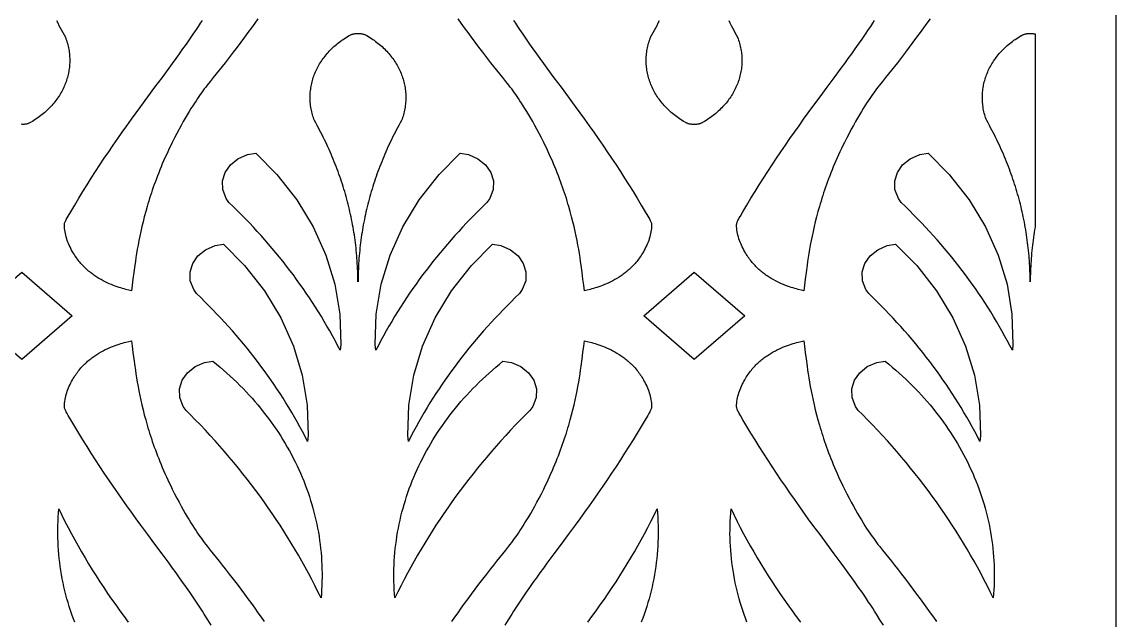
# Model space of a CAD drawing. Extents: x -412 to 412, y -418 to 418.
# Drawn here: x 0 to 412.5, y -21.1 to 204.4 of the extents above; entities that cross this region are included whole.
import ezdxf

# ---------------------------------------------------------------- set-up
doc = ezdxf.new("R2010")
doc.units = 0
doc.layers.add('LAYER_1', color=18, linetype='CONTINUOUS')

msp = doc.modelspace()

# ---------------------------------------------------------------- linework, layer by layer
at = {"layer": 'LAYER_1'}
for points in [[(-412.5, -417.5), (412.5, -417.5), (412.5, 417.5), (-412.5, 417.5)], [(127.37, 200), (127.59, 199.99), (127.81, 199.98), (128.03, 199.95), (128.25, 199.92), (128.46, 199.87), (128.68, 199.82), (128.89, 199.76), (129.1, 199.69), (129.3, 199.61), (129.5, 199.52), (129.7, 199.43), (129.89, 199.32), (130.08, 199.21), (130.66, 198.87), (131.22, 198.53), (131.77, 198.17), (132.31, 197.81), (132.84, 197.44), (133.36, 197.06), (133.87, 196.68), (134.37, 196.28), (134.86, 195.88), (135.34, 195.47), (135.81, 195.06), (136.26, 194.64), (136.71, 194.21), (137.14, 193.77), (137.56, 193.33), (137.97, 192.88), (138.37, 192.43), (138.76, 191.97), (139.13, 191.5), (139.5, 191.03), (139.85, 190.55), (140.19, 190.07), (140.52, 189.58), (140.84, 189.09), (141.15, 188.6), (141.44, 188.09), (141.72, 187.59), (141.99, 187.08), (142.25, 186.56), (142.49, 186.04), (142.73, 185.52), (142.95, 185), (143.16, 184.47), (143.35, 183.93), (143.54, 183.4), (143.71, 182.86), (143.87, 182.31), (144.01, 181.77), (144.14, 181.22), (144.26, 180.67), (144.37, 180.12), (144.46, 179.57), (144.54, 179.01), (144.61, 178.45), (144.67, 177.89), (144.71, 177.33), (144.73, 176.77), (144.75, 176.21), (144.75, 175.64), (144.74, 175.08), (144.71, 174.51), (144.67, 173.95), (144.62, 173.38), (144.55, 172.82), (144.47, 172.25), (144.37, 171.68), (144.27, 171.12), (144.14, 170.55), (144, 169.99), (143.85, 169.42), (143.69, 168.86), (143.51, 168.3), (143.31, 167.74), (143.1, 167.18), (142.6, 166.29), (142.11, 165.39), (141.63, 164.5), (141.15, 163.6), (140.68, 162.7), (140.22, 161.79), (139.76, 160.89), (139.32, 159.98), (138.88, 159.07), (138.45, 158.16), (138.02, 157.24), (137.61, 156.32), (137.2, 155.41), (136.8, 154.48), (136.41, 153.56), (136.02, 152.63), (135.64, 151.71), (135.27, 150.78), (134.91, 149.85), (134.55, 148.91), (134.21, 147.98), (133.87, 147.04), (133.54, 146.1), (133.21, 145.16), (132.9, 144.22), (132.59, 143.27), (132.29, 142.33), (132, 141.38), (131.71, 140.43), (131.43, 139.48), (131.17, 138.53), (130.9, 137.57), (130.65, 136.62), (130.41, 135.66), (130.17, 134.7), (129.94, 133.74), (129.72, 132.78), (129.5, 131.82), (129.3, 130.86), (129.1, 129.89), (128.91, 128.93), (128.72, 127.96), (128.55, 126.99), (128.38, 126.02), (128.23, 125.05), (128.07, 124.08), (127.93, 123.11), (127.8, 122.13), (127.67, 121.16), (127.55, 120.19), (127.44, 119.21), (127.34, 118.23), (127.24, 117.25), (127.16, 116.28), (127.08, 115.3), (127.01, 114.32), (126.95, 113.34), (126.89, 112.36), (126.84, 111.37), (126.81, 110.39), (126.78, 109.41), (126.75, 108.43), (126.75, 107.78), (126.74, 108.73), (126.73, 109.86), (126.7, 110.99), (126.68, 109.86), (126.66, 108.73), (126.66, 107.78), (126.65, 108.43), (126.63, 109.41), (126.6, 110.39), (126.56, 111.37), (126.52, 112.36), (126.46, 113.34), (126.4, 114.32), (126.33, 115.3), (126.25, 116.28), (126.17, 117.25), (126.07, 118.23), (125.97, 119.21), (125.86, 120.19), (125.74, 121.16), (125.61, 122.13), (125.48, 123.11), (125.33, 124.08), (125.18, 125.05), (125.03, 126.02), (124.86, 126.99), (124.68, 127.96), (124.5, 128.93), (124.31, 129.89), (124.11, 130.86), (123.91, 131.82), (123.69, 132.78), (123.47, 133.74), (123.24, 134.7), (123, 135.66), (122.76, 136.62), (122.5, 137.57), (122.24, 138.53), (121.97, 139.48), (121.7, 140.43), (121.41, 141.38), (121.12, 142.33), (120.82, 143.27), (120.51, 144.22), (120.2, 145.16), (119.87, 146.1), (119.54, 147.04), (119.2, 147.98), (118.85, 148.91), (118.5, 149.85), (118.14, 150.78), (117.77, 151.71), (117.39, 152.63), (117, 153.56), (116.61, 154.48), (116.21, 155.41), (115.8, 156.32), (115.39, 157.24), (114.96, 158.16), (114.53, 159.07), (114.09, 159.98), (113.64, 160.89), (113.19, 161.79), (112.73, 162.7), (112.26, 163.6), (111.78, 164.5), (111.3, 165.39), (110.8, 166.29), (110.3, 167.18), (110.1, 167.74), (109.9, 168.3), (109.72, 168.86), (109.56, 169.42), (109.4, 169.99), (109.27, 170.55), (109.14, 171.12), (109.03, 171.68), (108.94, 172.25), (108.86, 172.82), (108.79, 173.38), (108.74, 173.95), (108.7, 174.51), (108.67, 175.08), (108.66, 175.64), (108.66, 176.21), (108.67, 176.77), (108.7, 177.33), (108.74, 177.89), (108.8, 178.45), (108.87, 179.01), (108.95, 179.57), (109.04, 180.12), (109.15, 180.67), (109.27, 181.22), (109.4, 181.77), (109.54, 182.31), (109.7, 182.86), (109.87, 183.4), (110.06, 183.93), (110.25, 184.47), (110.46, 185), (110.68, 185.52), (110.91, 186.04), (111.16, 186.56), (111.42, 187.08), (111.69, 187.59), (111.97, 188.09), (112.26, 188.6), (112.57, 189.09), (112.89, 189.58), (113.22, 190.07), (113.56, 190.55), (113.91, 191.03), (114.28, 191.5), (114.65, 191.97), (115.04, 192.43), (115.44, 192.88), (115.85, 193.33), (116.27, 193.77), (116.7, 194.21), (117.15, 194.64), (117.6, 195.06), (118.07, 195.47), (118.55, 195.88), (119.04, 196.28), (119.53, 196.68), (120.04, 197.06), (120.56, 197.44), (121.1, 197.81), (121.64, 198.17), (122.19, 198.53), (122.75, 198.87), (123.33, 199.21), (123.51, 199.32), (123.71, 199.43), (123.9, 199.52), (124.11, 199.61), (124.31, 199.69), (124.52, 199.76), (124.73, 199.82), (124.95, 199.87), (125.16, 199.92), (125.38, 199.95), (125.6, 199.98), (125.82, 199.99), (126.04, 200), (126.26, 200), (126.48, 200), (126.7, 199.98), (126.93, 200), (127.15, 200)], [(380.78, 200), (381, 199.99), (381.22, 199.98), (381.44, 199.95), (381.66, 199.92), (381.87, 199.87), (382.01, 199.84), (382.01, 127.29), (381.96, 126.99), (381.79, 126.02), (381.63, 125.05), (381.48, 124.08), (381.34, 123.11), (381.21, 122.13), (381.08, 121.16), (380.96, 120.19), (380.85, 119.21), (380.75, 118.23), (380.65, 117.25), (380.57, 116.28), (380.49, 115.3), (380.42, 114.32), (380.35, 113.34), (380.3, 112.36), (380.25, 111.37), (380.22, 110.39), (380.19, 109.41), (380.16, 108.43), (380.15, 107.78), (380.15, 108.73), (380.14, 109.86), (380.11, 110.99), (380.09, 109.86), (380.07, 108.73), (380.07, 107.78), (380.06, 108.43), (380.04, 109.41), (380.01, 110.39), (379.97, 111.37), (379.93, 112.36), (379.87, 113.34), (379.81, 114.32), (379.74, 115.3), (379.66, 116.28), (379.57, 117.25), (379.48, 118.23), (379.38, 119.21), (379.27, 120.19), (379.15, 121.16), (379.02, 122.13), (378.89, 123.11), (378.74, 124.08), (378.59, 125.05), (378.43, 126.02), (378.27, 126.99), (378.09, 127.96), (377.91, 128.93), (377.72, 129.89), (377.52, 130.86), (377.32, 131.82), (377.1, 132.78), (376.88, 133.74), (376.65, 134.7), (376.41, 135.66), (376.17, 136.62), (375.91, 137.57), (375.65, 138.53), (375.38, 139.48), (375.11, 140.43), (374.82, 141.38), (374.53, 142.33), (374.23, 143.27), (373.92, 144.22), (373.6, 145.16), (373.28, 146.1), (372.95, 147.04), (372.61, 147.98), (372.26, 148.91), (371.91, 149.85), (371.55, 150.78), (371.18, 151.71), (370.8, 152.63), (370.41, 153.56), (370.02, 154.48), (369.62, 155.41), (369.21, 156.32), (368.79, 157.24), (368.37, 158.16), (367.94, 159.07), (367.5, 159.98), (367.05, 160.89), (366.6, 161.79), (366.14, 162.7), (365.67, 163.6), (365.19, 164.5), (364.71, 165.39), (364.21, 166.29), (363.71, 167.18), (363.5, 167.74), (363.31, 168.3), (363.13, 168.86), (362.96, 169.42), (362.81, 169.99), (362.68, 170.55), (362.55, 171.12), (362.44, 171.68), (362.35, 172.25), (362.27, 172.82), (362.2, 173.38), (362.15, 173.95), (362.11, 174.51), (362.08, 175.08), (362.07, 175.64), (362.07, 176.21), (362.08, 176.77), (362.11, 177.33), (362.15, 177.89), (362.21, 178.45), (362.27, 179.01), (362.35, 179.57), (362.45, 180.12), (362.56, 180.67), (362.67, 181.22), (362.81, 181.77), (362.95, 182.31), (363.11, 182.86), (363.28, 183.4), (363.47, 183.93), (363.66, 184.47), (363.87, 185), (364.09, 185.52), (364.32, 186.04), (364.57, 186.56), (364.83, 187.08), (365.1, 187.59), (365.38, 188.09), (365.67, 188.6), (365.98, 189.09), (366.3, 189.58), (366.63, 190.07), (366.97, 190.55), (367.32, 191.03), (367.68, 191.5), (368.06, 191.97), (368.45, 192.43), (368.85, 192.88), (369.26, 193.33), (369.68, 193.77), (370.11, 194.21), (370.56, 194.64), (371.01, 195.06), (371.48, 195.47), (371.96, 195.88), (372.44, 196.28), (372.94, 196.68), (373.45, 197.06), (373.97, 197.44), (374.5, 197.81), (375.05, 198.17), (375.6, 198.53), (376.16, 198.87), (376.73, 199.21), (376.92, 199.32), (377.12, 199.43), (377.31, 199.52), (377.52, 199.61), (377.72, 199.69), (377.93, 199.76), (378.14, 199.82), (378.36, 199.87), (378.57, 199.92), (378.79, 199.95), (379.01, 199.98), (379.23, 199.99), (379.45, 200), (379.67, 200), (379.89, 200), (380.11, 199.98), (380.33, 200), (380.56, 200)], [(96.16, 146.9), (103.68, 137.32), (109.84, 127.16), (114.62, 116.53), (117.96, 105.51), (119.83, 94.22), (120.19, 82.76), (119.97, 80.61), (119.02, 82.45), (118.05, 84.28), (117.06, 86.11), (116.05, 87.92), (115.02, 89.73), (113.97, 91.53), (112.9, 93.32), (111.81, 95.1), (110.69, 96.87), (109.56, 98.63), (108.41, 100.38), (107.23, 102.13), (106.04, 103.86), (104.82, 105.58), (103.59, 107.3), (102.34, 109), (101.06, 110.69), (99.77, 112.37), (98.46, 114.05), (97.12, 115.71), (95.77, 117.36), (94.4, 119), (93.01, 120.63), (91.6, 122.24), (90.17, 123.85), (88.73, 125.45), (87.26, 127.03), (85.78, 128.6), (84.27, 130.16), (82.75, 131.71), (81.21, 133.25), (79.65, 134.77), (78.08, 136.36), (77.02, 137.83), (75.72, 141.16), (75.64, 144.48), (76.64, 147.67), (78.62, 150.53), (81.46, 152.84), (85.07, 154.41), (88.23, 154.88)], [(168.34, 154.41), (171.94, 152.84), (174.79, 150.53), (176.77, 147.67), (177.77, 144.48), (177.68, 141.16), (176.39, 137.83), (175.33, 136.36), (173.76, 134.77), (172.2, 133.25), (170.66, 131.71), (169.13, 130.16), (167.63, 128.6), (166.15, 127.03), (164.68, 125.45), (163.23, 123.85), (161.81, 122.24), (160.4, 120.63), (159.01, 119), (157.64, 117.36), (156.28, 115.71), (154.95, 114.05), (153.64, 112.37), (152.35, 110.69), (151.07, 109), (149.82, 107.3), (148.59, 105.58), (147.37, 103.86), (146.18, 102.13), (145, 100.38), (143.85, 98.63), (142.72, 96.87), (141.6, 95.1), (140.51, 93.32), (139.44, 91.53), (138.39, 89.73), (137.35, 87.92), (136.34, 86.11), (135.35, 84.28), (134.39, 82.45), (133.44, 80.61), (133.22, 82.76), (133.58, 94.22), (135.45, 105.51), (138.79, 116.53), (143.57, 127.16), (149.73, 137.32), (157.25, 146.9), (165.18, 154.88)], [(349.57, 146.9), (357.09, 137.32), (363.25, 127.16), (368.02, 116.53), (371.37, 105.51), (373.24, 94.22), (373.6, 82.76), (373.38, 80.61), (372.43, 82.45), (371.46, 84.28), (370.47, 86.11), (369.46, 87.92), (368.43, 89.73), (367.38, 91.53), (366.31, 93.32), (365.22, 95.1), (364.1, 96.87), (362.97, 98.63), (361.82, 100.38), (360.64, 102.13), (359.45, 103.86), (358.23, 105.58), (357, 107.3), (355.74, 109), (354.47, 110.69), (353.18, 112.37), (351.87, 114.05), (350.53, 115.71), (349.18, 117.36), (347.81, 119), (346.42, 120.63), (345.01, 122.24), (343.58, 123.85), (342.14, 125.45), (340.67, 127.03), (339.19, 128.6), (337.68, 130.16), (336.16, 131.71), (334.62, 133.25), (333.06, 134.77), (331.49, 136.36), (330.43, 137.83), (329.13, 141.16), (329.05, 144.48), (330.05, 147.67), (332.03, 150.53), (334.87, 152.84), (338.48, 154.41), (341.64, 154.88)], [(83.91, 112.58), (91.43, 103.01), (97.6, 92.85), (102.37, 82.21), (105.71, 71.2), (107.58, 59.91), (107.95, 48.45), (107.72, 46.29), (106.78, 48.13), (105.81, 49.97), (104.82, 51.79), (103.81, 53.61), (102.78, 55.42), (101.73, 57.21), (100.65, 59), (99.56, 60.78), (98.45, 62.56), (97.31, 64.32), (96.16, 66.07), (94.99, 67.81), (93.79, 69.54), (92.58, 71.27), (91.34, 72.98), (90.09, 74.68), (88.82, 76.38), (87.52, 78.06), (86.21, 79.73), (84.88, 81.39), (83.53, 83.04), (82.16, 84.68), (80.77, 86.31), (79.36, 87.93), (77.93, 89.54), (76.48, 91.13), (75.02, 92.72), (73.53, 94.29), (72.03, 95.85), (70.51, 97.4), (68.97, 98.93), (67.41, 100.46), (65.83, 102.04), (64.77, 103.52), (63.48, 106.85), (63.39, 110.16), (64.39, 113.36), (66.37, 116.22), (69.22, 118.53), (72.82, 120.09), (75.99, 120.57)], [(180.59, 120.09), (184.19, 118.53), (187.04, 116.22), (189.02, 113.36), (190.02, 110.16), (189.93, 106.85), (188.64, 103.52), (187.58, 102.04), (186, 100.46), (184.44, 98.93), (182.9, 97.4), (181.38, 95.85), (179.88, 94.29), (178.39, 92.72), (176.93, 91.13), (175.48, 89.54), (174.05, 87.93), (172.64, 86.31), (171.25, 84.68), (169.88, 83.04), (168.53, 81.39), (167.2, 79.73), (165.89, 78.06), (164.59, 76.38), (163.32, 74.68), (162.06, 72.98), (160.83, 71.27), (159.62, 69.54), (158.42, 67.81), (157.25, 66.07), (156.09, 64.32), (154.96, 62.56), (153.85, 60.78), (152.76, 59), (151.68, 57.21), (150.63, 55.42), (149.6, 53.61), (148.59, 51.79), (147.6, 49.97), (146.63, 48.13), (145.69, 46.29), (145.46, 48.45), (145.83, 59.91), (147.7, 71.2), (151.04, 82.21), (155.81, 92.85), (161.98, 103.01), (169.5, 112.58), (177.42, 120.57)], [(337.32, 112.58), (344.84, 103.01), (351, 92.85), (355.78, 82.21), (359.12, 71.2), (360.99, 59.91), (361.35, 48.45), (361.13, 46.29), (360.19, 48.13), (359.22, 49.97), (358.23, 51.79), (357.22, 53.61), (356.19, 55.42), (355.13, 57.21), (354.06, 59), (352.97, 60.78), (351.86, 62.56), (350.72, 64.32), (349.57, 66.07), (348.4, 67.81), (347.2, 69.54), (345.99, 71.27), (344.75, 72.98), (343.5, 74.68), (342.23, 76.38), (340.93, 78.06), (339.62, 79.73), (338.29, 81.39), (336.94, 83.04), (335.57, 84.68), (334.18, 86.31), (332.77, 87.93), (331.34, 89.54), (329.89, 91.13), (328.43, 92.72), (326.94, 94.29), (325.44, 95.85), (323.92, 97.4), (322.38, 98.93), (320.82, 100.46), (319.24, 102.04), (318.18, 103.52), (316.89, 106.85), (316.8, 110.16), (317.8, 113.36), (319.78, 116.22), (322.63, 118.53), (326.23, 120.09), (329.39, 120.57)], [(19.01, 93.65), (19.01, 93.65), (19.01, 93.64), (19.01, 93.64), (19.01, 93.63), (-0.05, 77.21), (-19.11, 93.63), (-19.1, 93.64), (-19.11, 93.64), (-19.1, 93.65), (-19.11, 93.65), (-0.05, 110.07)], [(126.67, 107.44), (126.67, 106.46), (126.66, 107.59), (126.66, 107.78)], [(126.75, 107.59), (126.73, 106.46), (126.74, 107.44), (126.75, 107.78)], [(272.52, 93.65), (272.51, 93.65), (272.52, 93.64), (272.51, 93.64), (272.52, 93.63), (253.46, 77.21), (234.4, 93.63), (234.4, 93.64), (234.4, 93.64), (234.4, 93.65), (234.4, 93.65), (253.46, 110.07)], [(380.08, 107.44), (380.08, 106.46), (380.07, 107.59), (380.07, 107.78)], [(380.15, 107.59), (380.14, 106.46), (380.15, 107.44), (380.15, 107.78)], [(73.39, 75.42), (74.71, 74.32), (76.02, 73.19), (77.3, 72.06), (78.56, 70.91), (79.8, 69.75), (81.01, 68.58), (82.21, 67.39), (83.39, 66.2), (84.54, 64.99), (85.67, 63.76), (86.79, 62.53), (87.88, 61.28), (88.95, 60.03), (89.99, 58.76), (91.02, 57.48), (92.02, 56.19), (93, 54.89), (93.96, 53.58), (94.9, 52.26), (95.81, 50.93), (96.71, 49.59), (97.58, 48.24), (98.42, 46.88), (99.25, 45.52), (100.05, 44.14), (100.83, 42.75), (101.59, 41.36), (102.32, 39.96), (103.03, 38.55), (103.72, 37.13), (104.38, 35.7), (105.02, 34.27), (105.64, 32.83), (106.23, 31.38), (106.8, 29.93), (107.35, 28.47), (107.87, 27), (108.37, 25.53), (108.84, 24.05), (109.29, 22.56), (109.72, 21.07), (110.12, 19.58), (110.5, 18.08), (110.85, 16.57), (111.18, 15.06), (111.48, 13.54), (111.76, 12.02), (112.01, 10.5), (112.24, 8.97), (112.45, 7.44), (112.63, 5.91), (112.78, 4.37), (112.91, 2.83), (113.01, 1.28), (113.09, -0.27), (113.14, -1.82), (113.16, -3.37), (113.16, -4.92), (113.14, -6.48), (113.09, -8.04), (113.01, -9.6), (112.9, -11.16), (112.77, -12.72), (111.63, -10.38), (110.46, -8.04), (109.27, -5.72), (108.04, -3.41), (106.79, -1.11), (105.52, 1.18), (104.22, 3.46), (102.89, 5.72), (101.54, 7.98), (100.16, 10.23), (98.75, 12.46), (97.32, 14.68), (95.87, 16.89), (94.38, 19.09), (92.88, 21.27), (91.34, 23.45), (89.79, 25.61), (88.2, 27.75), (86.6, 29.89), (84.96, 32.01), (83.31, 34.12), (81.62, 36.22), (79.92, 38.3), (78.19, 40.37), (76.43, 42.42), (74.65, 44.46), (72.85, 46.49), (71.02, 48.5), (69.17, 50.5), (67.29, 52.48), (65.39, 54.45), (63.47, 56.41), (61.9, 57.99), (60.84, 59.47), (59.54, 62.8), (59.46, 66.11), (60.46, 69.31), (62.44, 72.17), (65.28, 74.48), (68.89, 76.04), (72.05, 76.52)], [(184.52, 76.04), (188.13, 74.48), (190.97, 72.17), (192.95, 69.31), (193.95, 66.11), (193.87, 62.8), (192.57, 59.47), (191.51, 57.99), (189.94, 56.41), (188.01, 54.45), (186.12, 52.48), (184.24, 50.5), (182.39, 48.5), (180.56, 46.49), (178.76, 44.46), (176.98, 42.42), (175.22, 40.37), (173.49, 38.3), (171.79, 36.22), (170.1, 34.12), (168.45, 32.01), (166.81, 29.89), (165.21, 27.75), (163.62, 25.61), (162.07, 23.45), (160.53, 21.27), (159.03, 19.09), (157.54, 16.89), (156.09, 14.68), (154.66, 12.46), (153.25, 10.23), (151.87, 7.98), (150.52, 5.72), (149.19, 3.46), (147.89, 1.18), (146.61, -1.11), (145.37, -3.41), (144.14, -5.72), (142.95, -8.04), (141.78, -10.38), (140.64, -12.72), (140.51, -11.16), (140.4, -9.6), (140.32, -8.04), (140.27, -6.48), (140.25, -4.92), (140.25, -3.37), (140.27, -1.82), (140.32, -0.27), (140.4, 1.28), (140.5, 2.83), (140.63, 4.37), (140.78, 5.91), (140.96, 7.44), (141.17, 8.97), (141.39, 10.5), (141.65, 12.02), (141.93, 13.54), (142.23, 15.06), (142.56, 16.57), (142.91, 18.08), (143.29, 19.58), (143.69, 21.07), (144.11, 22.56), (144.56, 24.05), (145.04, 25.53), (145.54, 27), (146.06, 28.47), (146.61, 29.93), (147.18, 31.38), (147.77, 32.83), (148.39, 34.27), (149.03, 35.7), (149.69, 37.13), (150.38, 38.55), (151.09, 39.96), (151.82, 41.36), (152.58, 42.75), (153.36, 44.14), (154.16, 45.52), (154.98, 46.88), (155.83, 48.24), (156.7, 49.59), (157.59, 50.93), (158.51, 52.26), (159.45, 53.58), (160.41, 54.89), (161.39, 56.19), (162.39, 57.48), (163.42, 58.76), (164.46, 60.03), (165.53, 61.28), (166.62, 62.53), (167.73, 63.76), (168.87, 64.99), (170.02, 66.2), (171.2, 67.39), (172.4, 68.58), (173.61, 69.75), (174.85, 70.91), (176.11, 72.06), (177.39, 73.19), (178.69, 74.32), (180.02, 75.42), (181.36, 76.52)], [(326.8, 75.42), (328.12, 74.32), (329.42, 73.19), (330.71, 72.06), (331.97, 70.91), (333.2, 69.75), (334.42, 68.58), (335.62, 67.39), (336.8, 66.2), (337.95, 64.99), (339.08, 63.76), (340.2, 62.53), (341.29, 61.28), (342.35, 60.03), (343.4, 58.76), (344.43, 57.48), (345.43, 56.19), (346.41, 54.89), (347.37, 53.58), (348.31, 52.26), (349.22, 50.93), (350.12, 49.59), (350.99, 48.24), (351.83, 46.88), (352.66, 45.52), (353.46, 44.14), (354.24, 42.75), (355, 41.36), (355.73, 39.96), (356.44, 38.55), (357.13, 37.13), (357.79, 35.7), (358.43, 34.27), (359.05, 32.83), (359.64, 31.38), (360.21, 29.93), (360.76, 28.47), (361.28, 27), (361.78, 25.53), (362.25, 24.05), (362.7, 22.56), (363.13, 21.07), (363.53, 19.58), (363.91, 18.08), (364.26, 16.57), (364.59, 15.06), (364.89, 13.54), (365.17, 12.02), (365.42, 10.5), (365.65, 8.97), (365.86, 7.44), (366.03, 5.91), (366.19, 4.37), (366.32, 2.83), (366.42, 1.28), (366.5, -0.27), (366.55, -1.82), (366.57, -3.37), (366.57, -4.92), (366.55, -6.48), (366.49, -8.04), (366.42, -9.6), (366.31, -11.16), (366.18, -12.72), (365.04, -10.38), (363.87, -8.04), (362.67, -5.72), (361.45, -3.41), (360.2, -1.11), (358.93, 1.18), (357.63, 3.46), (356.3, 5.72), (354.95, 7.98), (353.57, 10.23), (352.16, 12.46), (350.73, 14.68), (349.27, 16.89), (347.79, 19.09), (346.29, 21.27), (344.75, 23.45), (343.19, 25.61), (341.61, 27.75), (340, 29.89), (338.37, 32.01), (336.71, 34.12), (335.03, 36.22), (333.33, 38.3), (331.59, 40.37), (329.84, 42.42), (328.06, 44.46), (326.26, 46.49), (324.43, 48.5), (322.58, 50.5), (320.7, 52.48), (318.8, 54.45), (316.88, 56.41), (315.31, 57.99), (314.25, 59.47), (312.95, 62.8), (312.87, 66.11), (313.87, 69.31), (315.85, 72.17), (318.69, 74.48), (322.29, 76.04), (325.46, 76.52)]]:
    msp.add_lwpolyline(points, close=True, dxfattribs=at)
for points in [[(13.07, 204.89), (13.52, 203.98), (13.98, 203.08), (14.45, 202.17), (14.93, 201.28), (15.41, 200.38), (15.91, 199.49), (16.41, 198.59), (16.61, 198.04), (16.81, 197.48), (16.99, 196.91), (17.15, 196.35), (17.31, 195.79), (17.44, 195.22), (17.57, 194.66), (17.67, 194.09), (17.77, 193.53), (17.85, 192.96), (17.92, 192.39), (17.97, 191.83), (18.01, 191.26), (18.04, 190.7), (18.05, 190.13), (18.05, 189.57), (18.04, 189), (18.01, 188.44), (17.97, 187.88), (17.91, 187.32), (17.84, 186.76), (17.76, 186.21), (17.67, 185.65), (17.56, 185.1), (17.44, 184.55), (17.31, 184), (17.17, 183.46), (17.01, 182.92), (16.84, 182.38), (16.65, 181.84), (16.46, 181.31), (16.25, 180.78), (16.03, 180.25), (15.8, 179.73), (15.55, 179.21), (15.29, 178.7), (15.02, 178.19), (14.74, 177.68), (14.45, 177.18), (14.14, 176.68), (13.82, 176.19), (13.49, 175.7), (13.15, 175.22), (12.8, 174.74), (12.43, 174.27), (12.06, 173.81), (11.67, 173.35), (11.27, 172.89), (10.86, 172.44), (10.44, 172), (10.01, 171.57), (9.56, 171.14), (9.11, 170.72), (8.64, 170.3), (8.16, 169.89), (7.67, 169.49), (7.18, 169.1), (6.67, 168.71), (6.14, 168.33), (5.61, 167.96), (5.07, 167.6), (4.52, 167.25), (3.96, 166.9), (3.38, 166.56), (3.2, 166.45), (3, 166.35), (2.8, 166.25), (2.6, 166.16), (2.4, 166.09), (2.19, 166.02), (1.98, 165.95), (1.76, 165.9), (1.55, 165.86), (1.33, 165.82), (1.11, 165.8), (0.89, 165.78), (0.67, 165.77), (0.45, 165.77), (0.23, 165.78), (0.01, 165.8), (-0.22, 165.78)], [(89, 205.59), (87.77, 203.89), (86.51, 202.15), (85.21, 200.38), (83.88, 198.57), (82.51, 196.73), (81.1, 194.85), (79.66, 192.94), (78.18, 191), (76.66, 189.02), (75.55, 187.59), (74.42, 186.18), (72.13, 183.37), (71, 181.96), (69.87, 180.54), (69.32, 179.83), (68.77, 179.11), (68.23, 178.39), (67.7, 177.66), (67.24, 177.02), (66.75, 176.31), (66.22, 175.53), (65.65, 174.68), (65.05, 173.77), (64.42, 172.78), (63.75, 171.73), (63.06, 170.61), (62.34, 169.41), (61.6, 168.14), (60.83, 166.8), (60.05, 165.39), (59.24, 163.9), (58.41, 162.34), (57.56, 160.7), (56.7, 158.99), (56.12, 157.81), (55.55, 156.63), (55, 155.46), (54.46, 154.29), (53.95, 153.14), (53.44, 152), (52.95, 150.86), (52.48, 149.73), (52.02, 148.61), (51.57, 147.5), (51.14, 146.39), (50.72, 145.3), (50.32, 144.22), (49.93, 143.14), (49.55, 142.07), (49.18, 141.02), (48.83, 139.97), (48.49, 138.93), (48.16, 137.9), (47.84, 136.88), (47.54, 135.87), (47.24, 134.87), (46.68, 132.9), (46.16, 130.97), (45.69, 129.09), (45.24, 127.24), (44.84, 125.44), (44.46, 123.68), (44.12, 121.97), (43.8, 120.3), (43.51, 118.68), (43.25, 117.1), (43, 115.57), (42.78, 114.09), (42.58, 112.66), (42.21, 109.95), (41.89, 107.44), (41.6, 105.15), (41.31, 103.07), (40.33, 103.3), (39.21, 103.59), (38.6, 103.75), (37.97, 103.93), (37.31, 104.12), (36.63, 104.34), (35.93, 104.57), (35.22, 104.82), (34.48, 105.1), (33.73, 105.39), (32.97, 105.71), (32.2, 106.06), (31.43, 106.43), (30.64, 106.83), (29.86, 107.25), (29.07, 107.71), (28.28, 108.19), (27.5, 108.71), (27.11, 108.98), (26.72, 109.26), (26.33, 109.55), (25.94, 109.84), (25.56, 110.15), (25.18, 110.46), (24.8, 110.78), (24.43, 111.12), (24.06, 111.46), (23.69, 111.81), (23.33, 112.17), (22.97, 112.54), (22.61, 112.92), (22.26, 113.31), (21.92, 113.71), (21.58, 114.12), (21.25, 114.54), (20.92, 114.97), (20.59, 115.41), (20.28, 115.87), (19.97, 116.33), (19.67, 116.81), (19.37, 117.29), (19.08, 117.79), (18.76, 118.38), (18.45, 118.97), (18.15, 119.58), (17.87, 120.19), (17.6, 120.81), (17.35, 121.43), (17.12, 122.06), (16.91, 122.69), (16.71, 123.33), (16.54, 123.97), (16.39, 124.62), (16.26, 125.27), (16.16, 125.92), (16.08, 126.57), (16.03, 127.23), (16.01, 127.88), (16.02, 128.08), (16.05, 128.28), (16.11, 128.51), (16.19, 128.75), (16.28, 129), (16.4, 129.27), (16.54, 129.56), (16.69, 129.86), (17.05, 130.51), (17.46, 131.22), (18.4, 132.82), (19.92, 135.37), (21.46, 137.92), (23.01, 140.45), (24.59, 142.97), (26.18, 145.49), (27.8, 147.99), (29.43, 150.49), (31.08, 152.97), (32.74, 155.45), (34.42, 157.92), (36.12, 160.38), (37.83, 162.83), (39.56, 165.27), (41.3, 167.7), (43.06, 170.13), (44.82, 172.54), (47.49, 176.15), (50.16, 179.74), (52.83, 183.34), (55.49, 186.95), (56.81, 188.75), (58.13, 190.56), (59.44, 192.38), (60.74, 194.2), (62.02, 196.03), (63.3, 197.86), (64.56, 199.7), (65.8, 201.55), (66.57, 202.71), (67.32, 203.85), (68.04, 204.97)], [(185.37, 204.97), (186.09, 203.85), (186.84, 202.71), (187.6, 201.55), (188.85, 199.7), (190.11, 197.86), (191.39, 196.03), (192.67, 194.2), (193.97, 192.38), (195.28, 190.56), (196.59, 188.75), (197.92, 186.95), (200.58, 183.34), (203.25, 179.74), (205.92, 176.15), (208.58, 172.54), (210.35, 170.13), (212.11, 167.7), (213.85, 165.27), (215.58, 162.83), (217.29, 160.38), (218.99, 157.92), (220.67, 155.45), (222.33, 152.97), (223.98, 150.49), (225.61, 147.99), (227.23, 145.49), (228.82, 142.97), (230.4, 140.45), (231.95, 137.92), (233.49, 135.37), (235.01, 132.82), (235.95, 131.22), (236.36, 130.51), (236.72, 129.86), (236.87, 129.56), (237.01, 129.27), (237.12, 129), (237.22, 128.75), (237.3, 128.51), (237.36, 128.28), (237.39, 128.08), (237.4, 127.88), (237.38, 127.23), (237.33, 126.57), (237.25, 125.92), (237.15, 125.27), (237.02, 124.62), (236.87, 123.97), (236.7, 123.33), (236.5, 122.69), (236.29, 122.06), (236.06, 121.43), (235.81, 120.81), (235.54, 120.19), (235.26, 119.58), (234.96, 118.97), (234.65, 118.38), (234.33, 117.79), (234.04, 117.29), (233.74, 116.81), (233.44, 116.33), (233.13, 115.87), (232.82, 115.41), (232.49, 114.97), (232.16, 114.54), (231.83, 114.12), (231.49, 113.71), (231.14, 113.31), (230.79, 112.92), (230.44, 112.54), (230.08, 112.17), (229.72, 111.81), (229.35, 111.46), (228.98, 111.12), (228.6, 110.78), (228.23, 110.46), (227.85, 110.15), (227.46, 109.84), (227.08, 109.55), (226.69, 109.26), (226.3, 108.98), (225.91, 108.71), (225.13, 108.19), (224.34, 107.71), (223.55, 107.25), (222.77, 106.83), (221.98, 106.43), (221.21, 106.06), (220.44, 105.71), (219.68, 105.39), (218.93, 105.1), (218.19, 104.82), (217.48, 104.57), (216.78, 104.34), (216.1, 104.12), (215.44, 103.93), (214.81, 103.75), (214.2, 103.59), (213.08, 103.3), (212.09, 103.07), (211.81, 105.15), (211.52, 107.44), (211.2, 109.95), (210.83, 112.66), (210.63, 114.09), (210.4, 115.57), (210.16, 117.1), (209.9, 118.68), (209.61, 120.3), (209.29, 121.97), (208.95, 123.68), (208.57, 125.44), (208.16, 127.24), (207.72, 129.09), (207.24, 130.97), (206.73, 132.9), (206.17, 134.87), (205.87, 135.87), (205.57, 136.88), (205.25, 137.9), (204.92, 138.93), (204.58, 139.97), (204.22, 141.02), (203.86, 142.07), (203.48, 143.14), (203.09, 144.22), (202.69, 145.3), (202.27, 146.39), (201.84, 147.5), (201.39, 148.61), (200.93, 149.73), (200.46, 150.86), (199.97, 152), (199.46, 153.14), (198.94, 154.29), (198.41, 155.46), (197.86, 156.63), (197.29, 157.81), (196.71, 158.99), (195.85, 160.7), (195, 162.34), (194.17, 163.9), (193.36, 165.39), (192.57, 166.8), (191.81, 168.14), (191.06, 169.41), (190.35, 170.61), (189.66, 171.73), (188.99, 172.78), (188.36, 173.77), (187.76, 174.68), (187.19, 175.53), (186.66, 176.31), (186.16, 177.02), (185.71, 177.66), (185.18, 178.39), (184.64, 179.11), (184.09, 179.83), (183.54, 180.54), (182.41, 181.96), (181.28, 183.37), (178.99, 186.18), (177.86, 187.59), (176.75, 189.02), (175.23, 191), (173.75, 192.94), (172.31, 194.85), (170.9, 196.73), (169.53, 198.57), (168.2, 200.38), (166.9, 202.15), (165.64, 203.89), (164.41, 205.59)], [(266.46, 204.89), (266.92, 203.98), (267.38, 203.08), (267.85, 202.17), (268.33, 201.28), (268.81, 200.38), (269.3, 199.49), (269.8, 198.59), (270.01, 198.04), (270.21, 197.48), (270.39, 196.91), (270.55, 196.35), (270.7, 195.79), (270.84, 195.22), (270.96, 194.66), (271.07, 194.09), (271.17, 193.53), (271.25, 192.96), (271.32, 192.39), (271.37, 191.83), (271.41, 191.26), (271.44, 190.7), (271.45, 190.13), (271.45, 189.57), (271.43, 189), (271.41, 188.44), (271.37, 187.88), (271.31, 187.32), (271.24, 186.76), (271.16, 186.21), (271.07, 185.65), (270.96, 185.1), (270.84, 184.55), (270.71, 184), (270.56, 183.46), (270.41, 182.92), (270.24, 182.38), (270.05, 181.84), (269.86, 181.31), (269.65, 180.78), (269.43, 180.25), (269.19, 179.73), (268.95, 179.21), (268.69, 178.7), (268.42, 178.19), (268.14, 177.68), (267.85, 177.18), (267.54, 176.68), (267.22, 176.19), (266.89, 175.7), (266.55, 175.22), (266.2, 174.74), (265.83, 174.27), (265.46, 173.81), (265.07, 173.35), (264.67, 172.89), (264.26, 172.44), (263.84, 172), (263.4, 171.57), (262.96, 171.14), (262.51, 170.72), (262.04, 170.3), (261.56, 169.89), (261.07, 169.49), (260.57, 169.1), (260.06, 168.71), (259.54, 168.33), (259.01, 167.96), (258.47, 167.6), (257.92, 167.25), (257.36, 166.9), (256.78, 166.56), (256.59, 166.45), (256.4, 166.35), (256.2, 166.25), (256, 166.16), (255.8, 166.09), (255.59, 166.02), (255.38, 165.95), (255.16, 165.9), (254.95, 165.86), (254.73, 165.82), (254.51, 165.8), (254.29, 165.78), (254.07, 165.77), (253.85, 165.77), (253.62, 165.78), (253.4, 165.8), (253.18, 165.78), (252.96, 165.77), (252.74, 165.77), (252.52, 165.78), (252.3, 165.8), (252.08, 165.82), (251.86, 165.86), (251.65, 165.9), (251.43, 165.95), (251.22, 166.02), (251.01, 166.09), (250.81, 166.16), (250.6, 166.25), (250.41, 166.35), (250.21, 166.45), (250.03, 166.56), (249.45, 166.9), (248.89, 167.25), (248.34, 167.6), (247.8, 167.96), (247.26, 168.33), (246.74, 168.71), (246.23, 169.1), (245.73, 169.49), (245.25, 169.89), (244.77, 170.3), (244.3, 170.72), (243.85, 171.14), (243.4, 171.57), (242.97, 172), (242.55, 172.44), (242.14, 172.89), (241.74, 173.35), (241.35, 173.81), (240.97, 174.27), (240.61, 174.74), (240.26, 175.22), (239.92, 175.7), (239.59, 176.19), (239.27, 176.68), (238.96, 177.18), (238.67, 177.68), (238.39, 178.19), (238.12, 178.7), (237.86, 179.21), (237.61, 179.73), (237.38, 180.25), (237.16, 180.78), (236.95, 181.31), (236.76, 181.84), (236.57, 182.38), (236.4, 182.92), (236.24, 183.46), (236.1, 184), (235.97, 184.55), (235.85, 185.1), (235.74, 185.65), (235.65, 186.21), (235.56, 186.76), (235.5, 187.32), (235.44, 187.88), (235.4, 188.44), (235.37, 189), (235.36, 189.57), (235.36, 190.13), (235.37, 190.7), (235.4, 191.26), (235.44, 191.83), (235.49, 192.39), (235.56, 192.96), (235.64, 193.53), (235.73, 194.09), (235.84, 194.66), (235.97, 195.22), (236.1, 195.79), (236.25, 196.35), (236.42, 196.91), (236.6, 197.48), (236.79, 198.04), (237, 198.59), (237.5, 199.49), (238, 200.38), (238.48, 201.28), (238.96, 202.17), (239.43, 203.08), (239.89, 203.98), (240.34, 204.89)], [(342.4, 205.59), (341.18, 203.89), (339.92, 202.15), (338.62, 200.38), (337.28, 198.57), (335.91, 196.73), (334.51, 194.85), (333.07, 192.94), (331.59, 191), (330.07, 189.02), (328.96, 187.59), (327.82, 186.18), (325.54, 183.37), (324.4, 181.96), (323.28, 180.54), (322.73, 179.83), (322.18, 179.11), (321.64, 178.39), (321.11, 177.66), (320.65, 177.02), (320.16, 176.31), (319.62, 175.53), (319.06, 174.68), (318.46, 173.77), (317.82, 172.78), (317.16, 171.73), (316.47, 170.61), (315.75, 169.41), (315.01, 168.14), (314.24, 166.8), (313.45, 165.39), (312.64, 163.9), (311.82, 162.34), (310.97, 160.7), (310.11, 158.99), (309.53, 157.81), (308.96, 156.63), (308.41, 155.46), (307.87, 154.29), (307.35, 153.14), (306.85, 152), (306.36, 150.86), (305.89, 149.73), (305.43, 148.61), (304.98, 147.5), (304.55, 146.39), (304.13, 145.3), (303.73, 144.22), (303.34, 143.14), (302.96, 142.07), (302.59, 141.02), (302.24, 139.97), (301.9, 138.93), (301.57, 137.9), (301.25, 136.88), (300.95, 135.87), (300.65, 134.87), (300.09, 132.9), (299.57, 130.97), (299.09, 129.09), (298.65, 127.24), (298.25, 125.44), (297.87, 123.68), (297.53, 121.97), (297.21, 120.3), (296.92, 118.68), (296.66, 117.1), (296.41, 115.57), (296.19, 114.09), (295.98, 112.66), (295.62, 109.95), (295.3, 107.44), (295, 105.15), (294.72, 103.07), (293.74, 103.3), (292.61, 103.59), (292.01, 103.75), (291.38, 103.93), (290.72, 104.12), (290.04, 104.34), (289.34, 104.57), (288.62, 104.82), (287.89, 105.1), (287.14, 105.39), (286.38, 105.71), (285.61, 106.06), (284.84, 106.43), (284.05, 106.83), (283.27, 107.25), (282.48, 107.71), (281.69, 108.19), (280.91, 108.71), (280.51, 108.98), (280.13, 109.26), (279.74, 109.55), (279.35, 109.84), (278.97, 110.15), (278.59, 110.46), (278.21, 110.78), (277.84, 111.12), (277.47, 111.46), (277.1, 111.81), (276.74, 112.17), (276.38, 112.54), (276.02, 112.92), (275.67, 113.31), (275.33, 113.71), (274.99, 114.12), (274.65, 114.54), (274.33, 114.97), (274, 115.41), (273.69, 115.87), (273.38, 116.33), (273.07, 116.81), (272.78, 117.29), (272.49, 117.79), (272.17, 118.38), (271.86, 118.97), (271.56, 119.58), (271.28, 120.19), (271.01, 120.81), (270.76, 121.43), (270.53, 122.06), (270.31, 122.69), (270.12, 123.33), (269.95, 123.97), (269.8, 124.62), (269.67, 125.27), (269.57, 125.92), (269.49, 126.57), (269.44, 127.23), (269.42, 127.88), (269.43, 128.08), (269.46, 128.28), (269.52, 128.51), (269.59, 128.75), (269.69, 129), (269.81, 129.27), (269.95, 129.56), (270.1, 129.86), (270.46, 130.51), (270.87, 131.22), (271.81, 132.82), (273.33, 135.37), (274.86, 137.92), (276.42, 140.45), (278, 142.97), (279.59, 145.49), (281.2, 147.99), (282.84, 150.49), (284.48, 152.97), (286.15, 155.45), (287.83, 157.92), (289.53, 160.38), (291.24, 162.83), (292.97, 165.27), (294.71, 167.7), (296.47, 170.13), (298.23, 172.54), (300.9, 176.15), (303.57, 179.74), (306.24, 183.34), (308.9, 186.95), (310.22, 188.75), (311.54, 190.56), (312.85, 192.38), (314.14, 194.2), (315.43, 196.03), (316.71, 197.86), (317.97, 199.7), (319.21, 201.55), (319.98, 202.71), (320.73, 203.85), (321.45, 204.97)], [(71.34, -22.98), (70.08, -20.92), (68.74, -18.78), (68.04, -17.68), (67.32, -16.56), (66.57, -15.42), (65.8, -14.27), (64.56, -12.42), (63.3, -10.58), (62.02, -8.74), (60.74, -6.91), (59.44, -5.09), (58.13, -3.28), (56.81, -1.47), (55.49, 0.34), (52.83, 3.94), (50.16, 7.54), (47.49, 11.14), (44.82, 14.74), (43.06, 17.16), (41.3, 19.58), (39.56, 22.02), (37.83, 24.46), (36.12, 26.91), (34.42, 29.37), (32.74, 31.83), (31.08, 34.31), (29.43, 36.8), (27.8, 39.29), (26.18, 41.8), (24.59, 44.31), (23.01, 46.84), (21.46, 49.37), (19.92, 51.91), (18.4, 54.47), (17.46, 56.07), (17.05, 56.78), (16.69, 57.43), (16.54, 57.73), (16.4, 58.01), (16.28, 58.28), (16.19, 58.54), (16.11, 58.78), (16.05, 59), (16.02, 59.21), (16.01, 59.4), (16.03, 60.06), (16.08, 60.71), (16.16, 61.36), (16.26, 62.02), (16.39, 62.66), (16.54, 63.31), (16.71, 63.95), (16.91, 64.59), (17.12, 65.23), (17.35, 65.86), (17.6, 66.48), (17.87, 67.1), (18.15, 67.71), (18.45, 68.31), (18.76, 68.91), (19.08, 69.49), (19.37, 69.99), (19.67, 70.48), (19.97, 70.95), (20.28, 71.42), (20.59, 71.87), (20.92, 72.31), (21.25, 72.74), (21.58, 73.17), (21.92, 73.58), (22.26, 73.98), (22.61, 74.37), (22.97, 74.75), (23.33, 75.12), (23.69, 75.48), (24.06, 75.83), (24.43, 76.17), (24.8, 76.5), (25.18, 76.82), (25.56, 77.14), (25.94, 77.44), (26.33, 77.74), (26.72, 78.03), (27.11, 78.31), (27.5, 78.58), (28.28, 79.09), (29.07, 79.58), (29.86, 80.03), (30.64, 80.46), (31.43, 80.86), (32.2, 81.23), (32.97, 81.57), (33.73, 81.89), (34.48, 82.19), (35.22, 82.46), (35.93, 82.72), (36.63, 82.95), (37.31, 83.16), (37.97, 83.36), (38.6, 83.53), (39.21, 83.7), (40.33, 83.98), (41.31, 84.21), (41.6, 82.14), (41.89, 79.84), (42.21, 77.34), (42.58, 74.63), (42.78, 73.19), (43, 71.71), (43.25, 70.19), (43.51, 68.61), (43.8, 66.99), (44.12, 65.32), (44.46, 63.6), (44.84, 61.85), (45.24, 60.04), (45.69, 58.2), (46.16, 56.31), (46.68, 54.38), (47.24, 52.41), (47.54, 51.41), (47.84, 50.4), (48.16, 49.38), (48.49, 48.36), (48.83, 47.32), (49.18, 46.27), (49.55, 45.21), (49.93, 44.15), (50.32, 43.07), (50.72, 41.98), (51.14, 40.89), (51.57, 39.79), (52.02, 38.68), (52.48, 37.56), (52.95, 36.43), (53.44, 35.29), (53.95, 34.14), (54.46, 32.99), (55, 31.83), (55.55, 30.66), (56.12, 29.48), (56.7, 28.29), (57.56, 26.58), (58.41, 24.95), (59.24, 23.38), (60.05, 21.9), (60.83, 20.48), (61.6, 19.14), (62.34, 17.88), (63.06, 16.68), (63.75, 15.55), (64.42, 14.5), (65.05, 13.52), (65.65, 12.6), (66.22, 11.76), (66.75, 10.98), (67.24, 10.27), (67.7, 9.63), (68.23, 8.9), (68.77, 8.18), (69.32, 7.46), (69.87, 6.74), (71, 5.33), (72.13, 3.92), (74.42, 1.1), (75.55, -0.31), (76.66, -1.73), (78.18, -3.71), (79.66, -5.66), (81.1, -7.57), (82.51, -9.45), (83.88, -11.29), (85.21, -13.1), (86.51, -14.87), (87.77, -16.61), (89, -18.31), (90.19, -19.97), (91.34, -21.61)], [(162.06, -21.61), (163.22, -19.97), (164.41, -18.31), (165.64, -16.61), (166.9, -14.87), (168.2, -13.1), (169.53, -11.29), (170.9, -9.45), (172.31, -7.57), (173.75, -5.66), (175.23, -3.71), (176.75, -1.73), (177.86, -0.31), (178.99, 1.1), (181.28, 3.92), (182.41, 5.33), (183.54, 6.74), (184.09, 7.46), (184.64, 8.18), (185.18, 8.9), (185.71, 9.63), (186.16, 10.27), (186.66, 10.98), (187.19, 11.76), (187.76, 12.6), (188.36, 13.52), (188.99, 14.5), (189.66, 15.55), (190.35, 16.68), (191.06, 17.88), (191.81, 19.14), (192.57, 20.48), (193.36, 21.9), (194.17, 23.38), (195, 24.95), (195.85, 26.58), (196.71, 28.29), (197.29, 29.48), (197.86, 30.66), (198.41, 31.83), (198.94, 32.99), (199.46, 34.14), (199.97, 35.29), (200.46, 36.43), (200.93, 37.56), (201.39, 38.68), (201.84, 39.79), (202.27, 40.89), (202.69, 41.98), (203.09, 43.07), (203.48, 44.15), (203.86, 45.21), (204.22, 46.27), (204.58, 47.32), (204.92, 48.36), (205.25, 49.38), (205.57, 50.4), (205.87, 51.41), (206.17, 52.41), (206.73, 54.38), (207.24, 56.31), (207.72, 58.2), (208.16, 60.04), (208.57, 61.85), (208.95, 63.6), (209.29, 65.32), (209.61, 66.99), (209.9, 68.61), (210.16, 70.19), (210.4, 71.71), (210.63, 73.19), (210.83, 74.63), (211.2, 77.34), (211.52, 79.84), (211.81, 82.14), (212.09, 84.21), (213.08, 83.98), (214.2, 83.7), (214.81, 83.53), (215.44, 83.36), (216.1, 83.16), (216.78, 82.95), (217.48, 82.72), (218.19, 82.46), (218.93, 82.19), (219.68, 81.89), (220.44, 81.57), (221.21, 81.23), (221.98, 80.86), (222.77, 80.46), (223.55, 80.03), (224.34, 79.58), (225.13, 79.09), (225.91, 78.58), (226.3, 78.31), (226.69, 78.03), (227.08, 77.74), (227.46, 77.44), (227.85, 77.14), (228.23, 76.82), (228.6, 76.5), (228.98, 76.17), (229.35, 75.83), (229.72, 75.48), (230.08, 75.12), (230.44, 74.75), (230.79, 74.37), (231.14, 73.98), (231.49, 73.58), (231.83, 73.17), (232.16, 72.74), (232.49, 72.31), (232.82, 71.87), (233.13, 71.42), (233.44, 70.95), (233.74, 70.48), (234.04, 69.99), (234.33, 69.49), (234.65, 68.91), (234.96, 68.31), (235.26, 67.71), (235.54, 67.1), (235.81, 66.48), (236.06, 65.86), (236.29, 65.23), (236.5, 64.59), (236.7, 63.95), (236.87, 63.31), (237.02, 62.66), (237.15, 62.02), (237.25, 61.36), (237.33, 60.71), (237.38, 60.06), (237.4, 59.4), (237.39, 59.21), (237.36, 59), (237.3, 58.78), (237.22, 58.54), (237.12, 58.28), (237.01, 58.01), (236.87, 57.73), (236.72, 57.43), (236.36, 56.78), (235.95, 56.07), (235.01, 54.47), (233.49, 51.91), (231.95, 49.37), (230.4, 46.84), (228.82, 44.31), (227.23, 41.8), (225.61, 39.29), (223.98, 36.8), (222.33, 34.31), (220.67, 31.83), (218.99, 29.37), (217.29, 26.91), (215.58, 24.46), (213.85, 22.02), (212.11, 19.58), (210.35, 17.16), (208.58, 14.74), (205.92, 11.14), (203.25, 7.54), (200.58, 3.94), (197.92, 0.34), (196.59, -1.47), (195.28, -3.28), (193.97, -5.09), (192.67, -6.91), (191.39, -8.74), (190.11, -10.58), (188.85, -12.42), (187.6, -14.27), (186.84, -15.42), (186.09, -16.56), (185.37, -17.68), (184.67, -18.78), (183.33, -20.92), (182.07, -22.98)], [(324.75, -22.98), (323.49, -20.92), (322.15, -18.78), (321.45, -17.68), (320.73, -16.56), (319.98, -15.42), (319.21, -14.27), (317.97, -12.42), (316.71, -10.58), (315.43, -8.74), (314.14, -6.91), (312.85, -5.09), (311.54, -3.28), (310.22, -1.47), (308.9, 0.34), (306.24, 3.94), (303.57, 7.54), (300.9, 11.14), (298.23, 14.74), (296.47, 17.16), (294.71, 19.58), (292.97, 22.02), (291.24, 24.46), (289.53, 26.91), (287.83, 29.37), (286.15, 31.83), (284.48, 34.31), (282.84, 36.8), (281.2, 39.29), (279.59, 41.8), (278, 44.31), (276.42, 46.84), (274.86, 49.37), (273.33, 51.91), (271.81, 54.47), (270.87, 56.07), (270.46, 56.78), (270.1, 57.43), (269.95, 57.73), (269.81, 58.01), (269.69, 58.28), (269.59, 58.54), (269.52, 58.78), (269.46, 59), (269.43, 59.21), (269.42, 59.4), (269.44, 60.06), (269.49, 60.71), (269.57, 61.36), (269.67, 62.02), (269.8, 62.66), (269.95, 63.31), (270.12, 63.95), (270.31, 64.59), (270.53, 65.23), (270.76, 65.86), (271.01, 66.48), (271.28, 67.1), (271.56, 67.71), (271.86, 68.31), (272.17, 68.91), (272.49, 69.49), (272.78, 69.99), (273.07, 70.48), (273.38, 70.95), (273.69, 71.42), (274, 71.87), (274.33, 72.31), (274.65, 72.74), (274.99, 73.17), (275.33, 73.58), (275.67, 73.98), (276.02, 74.37), (276.38, 74.75), (276.74, 75.12), (277.1, 75.48), (277.47, 75.83), (277.84, 76.17), (278.21, 76.5), (278.59, 76.82), (278.97, 77.14), (279.35, 77.44), (279.74, 77.74), (280.13, 78.03), (280.51, 78.31), (280.91, 78.58), (281.69, 79.09), (282.48, 79.58), (283.27, 80.03), (284.05, 80.46), (284.84, 80.86), (285.61, 81.23), (286.38, 81.57), (287.14, 81.89), (287.89, 82.19), (288.62, 82.46), (289.34, 82.72), (290.04, 82.95), (290.72, 83.16), (291.38, 83.36), (292.01, 83.53), (292.61, 83.7), (293.74, 83.98), (294.72, 84.21), (295, 82.14), (295.3, 79.84), (295.62, 77.34), (295.98, 74.63), (296.19, 73.19), (296.41, 71.71), (296.66, 70.19), (296.92, 68.61), (297.21, 66.99), (297.53, 65.32), (297.87, 63.6), (298.25, 61.85), (298.65, 60.04), (299.09, 58.2), (299.57, 56.31), (300.09, 54.38), (300.65, 52.41), (300.95, 51.41), (301.25, 50.4), (301.57, 49.38), (301.9, 48.36), (302.24, 47.32), (302.59, 46.27), (302.96, 45.21), (303.34, 44.15), (303.73, 43.07), (304.13, 41.98), (304.55, 40.89), (304.98, 39.79), (305.43, 38.68), (305.89, 37.56), (306.36, 36.43), (306.85, 35.29), (307.35, 34.14), (307.87, 32.99), (308.41, 31.83), (308.96, 30.66), (309.53, 29.48), (310.11, 28.29), (310.97, 26.58), (311.82, 24.95), (312.64, 23.38), (313.45, 21.9), (314.24, 20.48), (315.01, 19.14), (315.75, 17.88), (316.47, 16.68), (317.16, 15.55), (317.82, 14.5), (318.46, 13.52), (319.06, 12.6), (319.62, 11.76), (320.16, 10.98), (320.65, 10.27), (321.11, 9.63), (321.64, 8.9), (322.18, 8.18), (322.73, 7.46), (323.28, 6.74), (324.4, 5.33), (325.54, 3.92), (327.82, 1.1), (328.96, -0.31), (330.07, -1.73), (331.59, -3.71), (333.07, -5.66), (334.51, -7.57), (335.91, -9.45), (337.28, -11.29), (338.62, -13.1), (339.92, -14.87), (341.18, -16.61), (342.4, -18.31), (343.6, -19.97), (344.75, -21.61)], [(19.91, -21.84), (19.36, -20.38), (18.84, -18.91), (18.34, -17.44), (17.87, -15.96), (17.42, -14.48), (16.99, -12.99), (16.59, -11.49), (16.21, -9.99), (15.86, -8.48), (15.53, -6.97), (15.23, -5.46), (14.95, -3.94), (14.69, -2.41), (14.47, -0.88), (14.26, 0.65), (14.08, 2.18), (13.93, 3.72), (13.8, 5.26), (13.7, 6.81), (13.62, 8.35), (13.57, 9.9), (13.55, 11.46), (13.55, 13.01), (13.57, 14.57), (13.62, 16.12), (13.7, 17.68), (13.81, 19.24), (13.94, 20.81), (15.08, 18.46), (16.25, 16.13), (17.44, 13.81), (18.67, 11.5), (19.91, 9.2), (21.19, 6.91), (22.49, 4.63), (23.82, 2.36), (25.17, 0.11), (26.55, -2.14), (27.96, -4.37), (29.39, -6.59), (30.84, -8.8), (32.33, -11), (33.83, -13.18), (35.37, -15.36), (36.92, -17.52), (38.51, -19.67), (40.11, -21.8)], [(213.29, -21.8), (214.9, -19.67), (216.49, -17.52), (218.04, -15.36), (219.58, -13.18), (221.08, -11), (222.57, -8.8), (224.02, -6.59), (225.45, -4.37), (226.86, -2.14), (228.24, 0.11), (229.59, 2.36), (230.92, 4.63), (232.22, 6.91), (233.49, 9.2), (234.74, 11.5), (235.96, 13.81), (237.16, 16.13), (238.33, 18.46), (239.47, 20.81), (239.6, 19.24), (239.71, 17.68), (239.78, 16.12), (239.84, 14.57), (239.86, 13.01), (239.86, 11.46), (239.84, 9.9), (239.79, 8.35), (239.71, 6.81), (239.61, 5.26), (239.48, 3.72), (239.33, 2.18), (239.15, 0.65), (238.94, -0.88), (238.71, -2.41), (238.46, -3.94), (238.18, -5.46), (237.88, -6.97), (237.55, -8.48), (237.2, -9.99), (236.82, -11.49), (236.42, -12.99), (235.99, -14.48), (235.54, -15.96), (235.07, -17.44), (234.57, -18.91), (234.05, -20.38), (233.5, -21.84)], [(273.31, -21.84), (272.76, -20.38), (272.24, -18.91), (271.74, -17.44), (271.26, -15.96), (270.81, -14.48), (270.39, -12.99), (269.99, -11.49), (269.61, -9.99), (269.26, -8.48), (268.93, -6.97), (268.63, -5.46), (268.35, -3.94), (268.09, -2.41), (267.86, -0.88), (267.66, 0.65), (267.48, 2.18), (267.33, 3.72), (267.2, 5.26), (267.1, 6.81), (267.02, 8.35), (266.97, 9.9), (266.94, 11.46), (266.95, 13.01), (266.97, 14.57), (267.02, 16.12), (267.1, 17.68), (267.21, 19.24), (267.34, 20.81), (268.48, 18.46), (269.65, 16.13), (270.84, 13.81), (272.07, 11.5), (273.31, 9.2), (274.59, 6.91), (275.89, 4.63), (277.22, 2.36), (278.57, 0.11), (279.95, -2.14), (281.36, -4.37), (282.79, -6.59), (284.24, -8.8), (285.72, -11), (287.23, -13.18), (288.76, -15.36), (290.32, -17.52), (291.91, -19.67), (293.51, -21.8)]]:
    msp.add_lwpolyline(points, dxfattribs=at)

doc.saveas('drawing.dxf')
